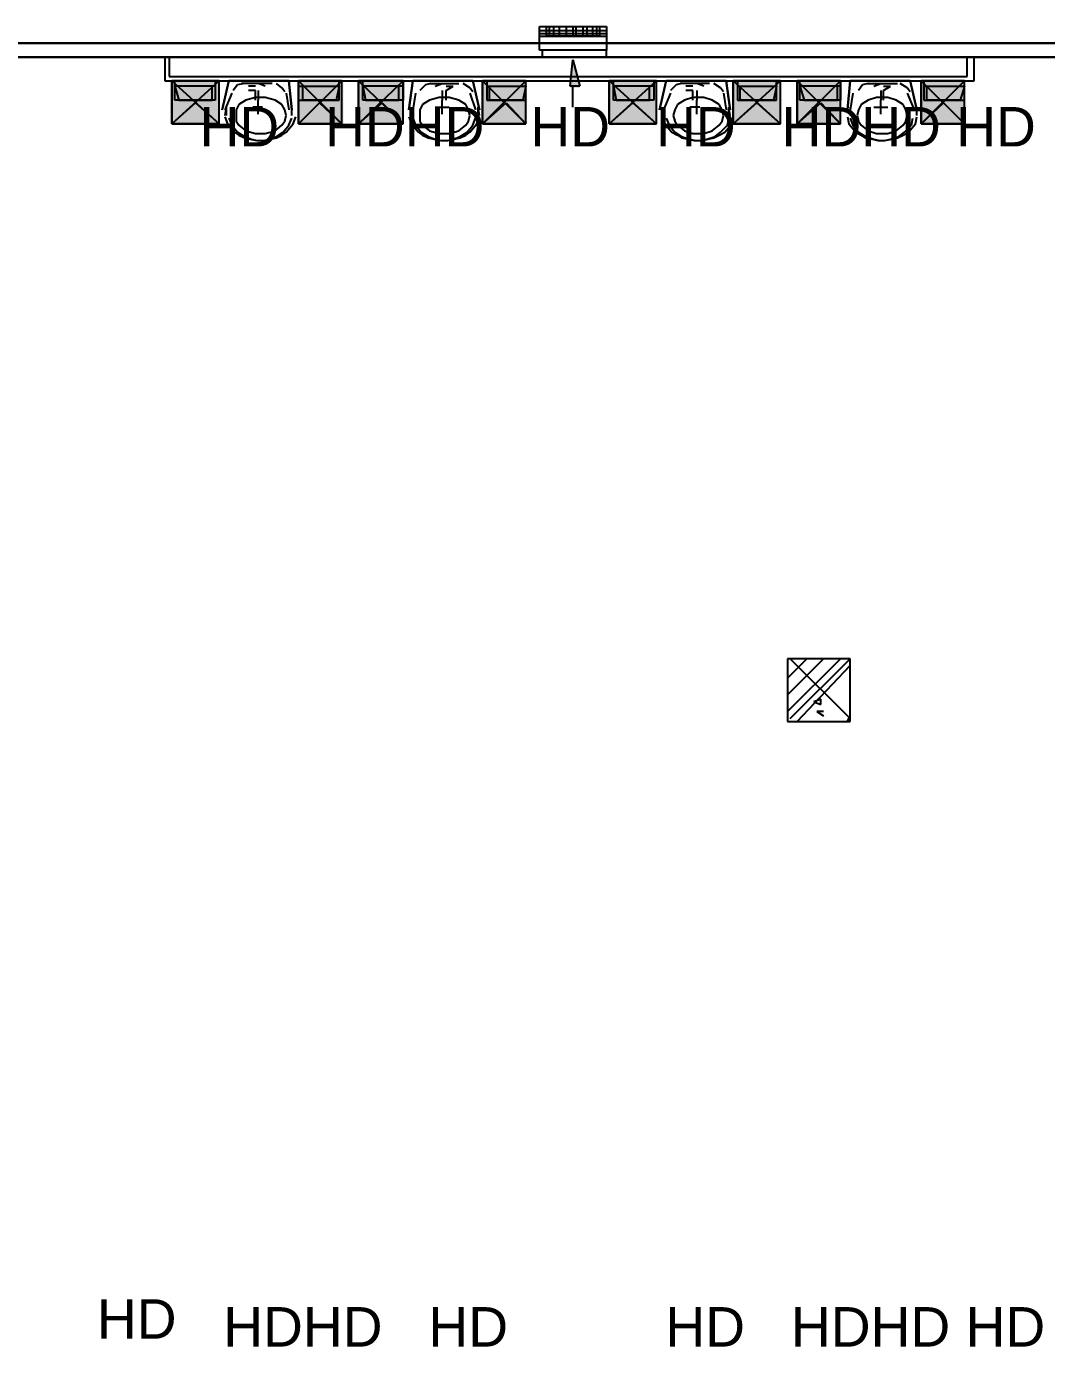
# Model space of a CAD drawing. Header units: millimetres. Extents: x 5 to 415, y 48 to 251.
# Drawn here: x 42.01 to 54.93, y 204.1 to 220.82 of the extents above; entities that cross this region are included whole.
import ezdxf

# ---------------------------------------------------------------- set-up
doc = ezdxf.new("R2010")
doc.units = ezdxf.units.MM
for name, color, linetype in [('H', 7, 'Continuous'), ('P', 7, 'Continuous'), ('T', 7, 'Continuous')]:
    doc.layers.add(name, color=color, linetype=linetype)

msp = doc.modelspace()

# ---------------------------------------------------------------- hatches: boundary and pattern name
at = {"layer": 'H', "linetype": 'Continuous'}
for points in [[(48.895, 220.045), (48.93, 220.38), (49.018, 220.045), (48.895, 220.045)], [(43.85, 219.587), (43.85, 220.133), (44.45, 220.133), (44.45, 219.587), (43.85, 219.587)], [(45.473, 219.587), (45.473, 220.133), (46.02, 220.133), (46.02, 219.587), (45.473, 219.587)], [(46.232, 219.587), (46.232, 220.133), (46.778, 220.133), (46.778, 219.587), (46.232, 219.587)], [(47.801, 219.587), (47.801, 220.133), (48.348, 220.133), (48.348, 219.587), (47.801, 219.587)], [(49.407, 219.587), (49.407, 220.133), (49.989, 220.133), (49.989, 219.587), (49.407, 219.587)], [(50.976, 219.587), (50.976, 220.133), (51.558, 220.133), (51.558, 219.587), (50.976, 219.587)], [(51.77, 219.587), (51.77, 220.133), (52.317, 220.133), (52.317, 219.587), (51.77, 219.587)], [(53.34, 219.587), (53.34, 220.133), (53.887, 220.133), (53.887, 219.587), (53.34, 219.587)], [(43.85, 219.587), (44.15, 219.833), (44.45, 219.587), (43.85, 219.587)], [(45.473, 219.587), (45.72, 219.833), (46.02, 219.587), (45.473, 219.587)], [(46.232, 219.587), (46.531, 219.833), (46.778, 219.587), (46.232, 219.587)], [(47.801, 219.587), (48.084, 219.833), (48.348, 219.587), (47.801, 219.587)], [(49.407, 219.587), (49.706, 219.833), (49.989, 219.587), (49.407, 219.587)], [(50.976, 219.587), (51.259, 219.833), (51.558, 219.587), (50.976, 219.587)], [(51.77, 219.587), (52.07, 219.833), (52.317, 219.587), (51.77, 219.587)], [(53.34, 219.587), (53.64, 219.833), (53.887, 219.587), (53.34, 219.587)]]:
    msp.add_hatch(color=256, dxfattribs=at).paths.add_polyline_path(points)

# ---------------------------------------------------------------- linework, layer by layer
at = {"layer": 'P'}
for points in [[(48.507, 220.821), (49.354, 220.821)], [(48.507, 220.821), (49.354, 220.821)], [(48.507, 220.521), (48.507, 220.821)], [(48.507, 220.768), (49.354, 220.768)], [(48.507, 220.768), (49.354, 220.768)], [(48.507, 220.733), (49.354, 220.733)], [(48.507, 220.733), (49.354, 220.733)], [(48.507, 220.733), (49.354, 220.733)], [(48.595, 220.821), (49.265, 220.821)], [(48.595, 220.698), (48.595, 220.821)], [(48.63, 220.821), (48.63, 220.698)], [(48.683, 220.821), (48.683, 220.698)], [(48.754, 220.821), (48.754, 220.698)], [(48.842, 220.821), (48.842, 220.698)], [(48.93, 220.821), (48.93, 220.698)], [(48.966, 220.821), (48.966, 220.698)], [(49.054, 220.821), (49.054, 220.698)], [(49.107, 220.821), (49.107, 220.698)], [(49.177, 220.821), (49.177, 220.698)], [(49.23, 220.821), (49.23, 220.698)], [(49.265, 220.821), (49.265, 220.698)], [(49.354, 220.821), (49.354, 220.521)], [(29.704, 220.61), (308.134, 220.61)], [(57.221, 220.61), (29.704, 220.61)], [(57.221, 220.61), (29.704, 220.61)], [(48.507, 220.698), (49.354, 220.698)], [(48.507, 220.698), (49.354, 220.698)], [(49.265, 220.698), (48.595, 220.698)], [(29.88, 220.433), (57.221, 220.433)], [(29.88, 220.433), (57.221, 220.433)], [(57.221, 220.433), (29.88, 220.433)], [(43.762, 220.433), (43.762, 220.133)], [(43.815, 220.433), (43.815, 220.186)], [(49.354, 220.521), (48.507, 220.521)], [(48.507, 220.433), (49.354, 220.433)], [(49.354, 220.433), (48.507, 220.433)], [(48.542, 220.433), (48.542, 220.521)], [(48.895, 220.063), (48.93, 220.398)], [(48.93, 220.398), (49.018, 220.063)], [(49.354, 220.433), (49.354, 220.521)], [(53.922, 220.186), (53.922, 220.433)], [(54.01, 220.133), (54.01, 220.433)], [(43.762, 220.133), (49.442, 220.133)], [(43.815, 220.186), (53.922, 220.186)], [(43.85, 219.587), (43.85, 220.133)], [(43.85, 220.133), (44.45, 219.587)], [(43.85, 220.133), (44.45, 219.587)], [(44.45, 220.133), (43.85, 220.133)], [(44.45, 220.133), (43.85, 220.133)], [(43.85, 220.133), (43.85, 219.587)], [(43.85, 219.587), (44.45, 220.133)], [(43.85, 220.133), (44.45, 219.587)], [(44.45, 220.133), (43.85, 220.133)], [(43.85, 220.133), (43.85, 219.587)], [(43.886, 220.063), (43.886, 220.133)], [(43.886, 220.133), (44.397, 220.133)], [(43.886, 219.886), (43.886, 220.063)], [(43.886, 220.063), (43.938, 219.886)], [(44.397, 220.063), (43.886, 220.063)], [(44.362, 219.886), (44.362, 220.063)], [(44.397, 220.133), (44.397, 220.063)], [(44.397, 220.063), (44.397, 219.886)], [(44.45, 219.587), (44.45, 220.133)], [(44.45, 219.587), (44.45, 220.133)], [(44.45, 219.587), (44.45, 220.133)], [(44.45, 219.587), (44.45, 220.133)], [(44.573, 220.133), (44.485, 219.763)], [(44.485, 219.763), (44.573, 220.133)], [(45.332, 220.133), (44.573, 220.133)], [(44.573, 220.133), (45.332, 220.133)], [(44.679, 220.08), (44.626, 220.01)], [(44.768, 220.098), (44.679, 220.08)], [(45.12, 220.098), (44.732, 220.098)], [(44.909, 220.063), (44.82, 220.063)], [(45.032, 220.063), (44.944, 220.098)], [(45.244, 220.045), (45.173, 220.098)], [(45.332, 220.133), (45.367, 219.763)], [(45.367, 219.763), (45.332, 220.133)], [(45.455, 220.133), (45.455, 220.063)], [(45.967, 220.133), (45.455, 220.133)], [(45.455, 219.587), (45.455, 220.133)], [(45.455, 220.133), (46.002, 219.587)], [(45.455, 220.133), (46.002, 219.587)], [(46.002, 220.133), (45.455, 220.133)], [(46.002, 220.133), (45.455, 220.133)], [(45.455, 220.133), (45.455, 219.587)], [(45.455, 219.587), (46.002, 220.133)], [(45.455, 220.133), (46.002, 219.587)], [(46.002, 220.133), (45.455, 220.133)], [(45.455, 220.133), (45.455, 219.587)], [(45.455, 220.063), (45.455, 219.886)], [(45.455, 220.063), (45.967, 220.063)], [(45.508, 219.886), (45.508, 220.063)], [(45.967, 220.063), (45.932, 219.886)], [(45.967, 220.063), (45.967, 220.133)], [(45.967, 219.886), (45.967, 220.063)], [(46.002, 219.587), (46.002, 220.133)], [(46.002, 219.587), (46.002, 220.133)], [(46.002, 219.587), (46.002, 220.133)], [(46.002, 219.587), (46.002, 220.133)], [(46.214, 219.587), (46.214, 220.133)], [(46.214, 220.133), (46.778, 219.587)], [(46.214, 220.133), (46.778, 219.587)], [(46.778, 220.133), (46.214, 220.133)], [(46.778, 220.133), (46.214, 220.133)], [(46.214, 220.133), (46.214, 219.587)], [(46.214, 219.587), (46.778, 220.133)], [(46.214, 220.133), (46.778, 219.587)], [(46.778, 220.133), (46.214, 220.133)], [(46.214, 220.133), (46.214, 219.587)], [(46.267, 220.063), (46.267, 220.133)], [(46.267, 220.133), (46.778, 220.133)], [(46.267, 219.886), (46.267, 220.063)], [(46.267, 220.063), (46.302, 219.886)], [(46.778, 220.063), (46.267, 220.063)], [(46.725, 219.886), (46.725, 220.063)], [(46.778, 220.133), (46.778, 220.063)], [(46.778, 219.587), (46.778, 220.133)], [(46.778, 219.587), (46.778, 220.133)], [(46.778, 219.587), (46.778, 220.133)], [(46.778, 219.587), (46.778, 220.133)], [(46.778, 220.063), (46.778, 219.886)], [(46.902, 220.133), (46.849, 219.763)], [(46.849, 219.763), (46.902, 220.133)], [(46.902, 220.133), (47.66, 220.133)], [(47.66, 220.133), (46.902, 220.133)], [(47.061, 220.08), (46.99, 220.01)], [(47.131, 220.098), (47.061, 220.08)], [(47.113, 220.098), (47.484, 220.098)], [(47.184, 220.063), (47.272, 220.098)], [(47.325, 220.063), (47.413, 220.063)], [(47.325, 220.01), (47.413, 220.063)], [(47.625, 220.045), (47.537, 220.098)], [(47.66, 220.133), (47.748, 219.763)], [(47.748, 219.763), (47.66, 220.133)], [(47.784, 219.587), (47.784, 220.133)], [(47.784, 220.133), (48.331, 219.587)], [(47.784, 220.133), (48.331, 219.587)], [(48.331, 220.133), (47.784, 220.133)], [(48.331, 220.133), (47.784, 220.133)], [(47.784, 220.133), (47.784, 219.587)], [(47.784, 219.587), (48.331, 220.133)], [(47.784, 220.133), (48.331, 219.587)], [(48.331, 220.133), (47.784, 220.133)], [(47.784, 220.133), (47.784, 219.587)], [(47.837, 220.133), (47.837, 220.063)], [(48.331, 220.133), (47.837, 220.133)], [(47.837, 220.063), (47.837, 219.886)], [(47.837, 220.063), (48.331, 220.063)], [(47.872, 219.886), (47.872, 220.063)], [(48.331, 220.063), (48.295, 219.886)], [(48.331, 220.063), (48.331, 220.133)], [(48.331, 219.587), (48.331, 220.133)], [(48.331, 219.587), (48.331, 220.133)], [(48.331, 219.587), (48.331, 220.133)], [(48.331, 219.587), (48.331, 220.133)], [(48.331, 219.886), (48.331, 220.063)], [(49.018, 220.063), (48.895, 220.063)], [(48.93, 219.798), (48.93, 220.063)], [(49.301, 220.133), (54.01, 220.133)], [(49.354, 220.186), (53.922, 220.186)], [(49.389, 219.587), (49.389, 220.133)], [(49.389, 220.133), (49.989, 219.587)], [(49.389, 220.133), (49.989, 219.587)], [(49.989, 220.133), (49.389, 220.133)], [(49.989, 220.133), (49.389, 220.133)], [(49.389, 220.133), (49.389, 219.587)], [(49.389, 219.587), (49.989, 220.133)], [(49.389, 220.133), (49.989, 219.587)], [(49.989, 220.133), (49.389, 220.133)], [(49.389, 220.133), (49.389, 219.587)], [(49.442, 220.063), (49.442, 220.133)], [(49.442, 220.133), (49.953, 220.133)], [(49.442, 219.886), (49.442, 220.063)], [(49.442, 220.063), (49.477, 219.886)], [(49.953, 220.063), (49.442, 220.063)], [(49.9, 219.886), (49.9, 220.063)], [(49.953, 220.133), (49.953, 220.063)], [(49.953, 220.063), (49.953, 219.886)], [(49.989, 219.587), (49.989, 220.133)], [(49.989, 219.587), (49.989, 220.133)], [(49.989, 219.587), (49.989, 220.133)], [(49.989, 219.587), (49.989, 220.133)], [(50.112, 220.133), (50.024, 219.763)], [(50.024, 219.763), (50.112, 220.133)], [(50.871, 220.133), (50.112, 220.133)], [(50.112, 220.133), (50.871, 220.133)], [(50.236, 220.08), (50.165, 220.01)], [(50.306, 220.098), (50.236, 220.08)], [(50.659, 220.098), (50.288, 220.098)], [(50.447, 220.063), (50.359, 220.063)], [(50.588, 220.063), (50.5, 220.098)], [(50.8, 220.045), (50.712, 220.098)], [(50.871, 220.133), (50.923, 219.763)], [(50.923, 219.763), (50.871, 220.133)], [(50.959, 219.587), (50.959, 220.133)], [(50.959, 220.133), (51.558, 219.587)], [(50.959, 220.133), (51.558, 219.587)], [(51.558, 220.133), (50.959, 220.133)], [(51.558, 220.133), (50.959, 220.133)], [(50.959, 220.133), (50.959, 219.587)], [(50.959, 219.587), (51.558, 220.133)], [(50.959, 220.133), (51.558, 219.587)], [(51.558, 220.133), (50.959, 220.133)], [(50.959, 220.133), (50.959, 219.587)], [(51.012, 220.133), (51.012, 220.063)], [(51.506, 220.133), (51.012, 220.133)], [(51.012, 220.063), (51.012, 219.886)], [(51.012, 220.063), (51.506, 220.063)], [(51.047, 219.886), (51.047, 220.063)], [(51.506, 220.063), (51.47, 219.886)], [(51.506, 220.063), (51.506, 220.133)], [(51.506, 219.886), (51.506, 220.063)], [(51.558, 219.587), (51.558, 220.133)], [(51.558, 219.587), (51.558, 220.133)], [(51.558, 219.587), (51.558, 220.133)], [(51.558, 219.587), (51.558, 220.133)], [(51.77, 219.587), (51.77, 220.133)], [(51.77, 220.133), (52.317, 219.587)], [(51.77, 220.133), (52.317, 219.587)], [(52.317, 220.133), (51.77, 220.133)], [(52.317, 220.133), (51.77, 220.133)], [(51.77, 220.133), (51.77, 219.587)], [(51.77, 219.587), (52.317, 220.133)], [(51.77, 220.133), (52.317, 219.587)], [(52.317, 220.133), (51.77, 220.133)], [(51.77, 220.133), (51.77, 219.587)], [(51.805, 220.063), (51.805, 220.133)], [(51.805, 220.133), (52.317, 220.133)], [(51.805, 219.886), (51.805, 220.063)], [(51.805, 220.063), (51.858, 219.886)], [(52.317, 220.063), (51.805, 220.063)], [(52.282, 219.886), (52.282, 220.063)], [(52.317, 220.133), (52.317, 220.063)], [(52.317, 219.587), (52.317, 220.133)], [(52.317, 219.587), (52.317, 220.133)], [(52.317, 219.587), (52.317, 220.133)], [(52.317, 219.587), (52.317, 220.133)], [(52.317, 220.063), (52.317, 219.886)], [(52.44, 220.133), (52.405, 219.763)], [(52.405, 219.763), (52.44, 220.133)], [(52.44, 220.133), (53.199, 220.133)], [(53.199, 220.133), (52.44, 220.133)], [(52.599, 220.08), (52.546, 220.01)], [(52.67, 220.098), (52.599, 220.08)], [(52.652, 220.098), (53.04, 220.098)], [(52.74, 220.063), (52.828, 220.098)], [(52.864, 220.063), (52.952, 220.063)], [(52.864, 220.01), (52.952, 220.063)], [(53.164, 220.045), (53.075, 220.098)], [(53.199, 220.133), (53.287, 219.763)], [(53.287, 219.763), (53.199, 220.133)], [(53.34, 219.587), (53.34, 220.133)], [(53.34, 220.133), (53.887, 219.587)], [(53.34, 220.133), (53.887, 219.587)], [(53.887, 220.133), (53.34, 220.133)], [(53.887, 220.133), (53.34, 220.133)], [(53.34, 220.133), (53.34, 219.587)], [(53.34, 219.587), (53.887, 220.133)], [(53.34, 220.133), (53.887, 219.587)], [(53.887, 220.133), (53.34, 220.133)], [(53.34, 220.133), (53.34, 219.587)], [(53.375, 220.133), (53.375, 220.063)], [(53.887, 220.133), (53.375, 220.133)], [(53.375, 220.063), (53.375, 219.886)], [(53.375, 220.063), (53.887, 220.063)], [(53.411, 219.886), (53.411, 220.063)], [(53.887, 220.063), (53.834, 219.886)], [(53.887, 220.063), (53.887, 220.133)], [(53.887, 219.587), (53.887, 220.133)], [(53.887, 219.587), (53.887, 220.133)], [(53.887, 219.587), (53.887, 220.133)], [(53.887, 219.587), (53.887, 220.133)], [(53.887, 219.886), (53.887, 220.063)], [(44.397, 219.886), (43.886, 219.886)], [(43.938, 219.886), (44.362, 219.886)], [(44.609, 219.975), (44.521, 219.763)], [(44.785, 219.886), (44.697, 219.833)], [(44.909, 219.922), (44.785, 219.886)], [(44.909, 220.01), (44.82, 220.01)], [(44.909, 219.886), (44.909, 220.01)], [(45.032, 219.922), (44.909, 219.922)], [(44.944, 220.01), (44.944, 219.886)], [(44.944, 219.71), (44.944, 219.886)], [(45.156, 219.886), (45.032, 219.922)], [(45.244, 219.833), (45.156, 219.886)], [(45.279, 219.992), (45.244, 220.045)], [(45.297, 219.975), (45.332, 219.763)], [(45.455, 219.886), (45.967, 219.886)], [(45.932, 219.886), (45.508, 219.886)], [(46.778, 219.886), (46.267, 219.886)], [(46.302, 219.886), (46.725, 219.886)], [(46.937, 219.975), (46.902, 219.763)], [(47.113, 219.886), (47.025, 219.833)], [(47.237, 219.922), (47.113, 219.886)], [(47.36, 219.922), (47.237, 219.922)], [(47.272, 220.01), (47.272, 219.886)], [(47.272, 219.71), (47.272, 219.886)], [(47.325, 219.886), (47.325, 220.01)], [(47.484, 219.886), (47.36, 219.922)], [(47.572, 219.833), (47.484, 219.886)], [(47.66, 219.992), (47.625, 220.045)], [(47.625, 219.975), (47.696, 219.763)], [(47.837, 219.886), (48.331, 219.886)], [(48.295, 219.886), (47.872, 219.886)], [(49.953, 219.886), (49.442, 219.886)], [(49.477, 219.886), (49.9, 219.886)], [(50.165, 219.975), (50.077, 219.763)], [(50.341, 219.886), (50.253, 219.833)], [(50.447, 219.922), (50.341, 219.886)], [(50.447, 220.01), (50.359, 220.01)], [(50.447, 219.886), (50.447, 220.01)], [(50.588, 219.922), (50.447, 219.922)], [(50.5, 220.01), (50.5, 219.886)], [(50.5, 219.71), (50.5, 219.886)], [(50.694, 219.886), (50.588, 219.922)], [(50.782, 219.833), (50.694, 219.886)], [(50.835, 219.992), (50.8, 220.045)], [(50.835, 219.975), (50.871, 219.763)], [(51.012, 219.886), (51.506, 219.886)], [(51.47, 219.886), (51.047, 219.886)], [(52.317, 219.886), (51.805, 219.886)], [(51.858, 219.886), (52.282, 219.886)], [(52.476, 219.975), (52.44, 219.763)], [(52.67, 219.886), (52.582, 219.833)], [(52.776, 219.922), (52.67, 219.886)], [(52.917, 219.922), (52.776, 219.922)], [(52.828, 220.01), (52.828, 219.886)], [(52.828, 219.71), (52.828, 219.886)], [(52.864, 219.886), (52.864, 220.01)], [(53.023, 219.886), (52.917, 219.922)], [(53.111, 219.833), (53.023, 219.886)], [(53.199, 219.992), (53.164, 220.045)], [(53.164, 219.975), (53.252, 219.763)], [(53.375, 219.886), (53.887, 219.886)], [(53.834, 219.886), (53.411, 219.886)], [(43.85, 219.587), (44.15, 219.851)], [(44.15, 219.851), (44.45, 219.587)], [(44.538, 219.798), (44.521, 219.692)], [(44.538, 219.798), (44.538, 219.692)], [(44.538, 219.798), (44.538, 219.692)], [(44.697, 219.833), (44.662, 219.763)], [(44.662, 219.763), (44.662, 219.692)], [(44.997, 219.798), (44.873, 219.798)], [(45.279, 219.763), (45.244, 219.833)], [(45.297, 219.692), (45.279, 219.763)], [(45.367, 219.692), (45.367, 219.798)], [(45.367, 219.692), (45.367, 219.798)], [(45.367, 219.692), (45.367, 219.798)], [(45.455, 219.587), (45.72, 219.851)], [(45.72, 219.851), (46.002, 219.587)], [(46.214, 219.587), (46.514, 219.851)], [(46.514, 219.851), (46.778, 219.587)], [(46.902, 219.798), (46.902, 219.692)], [(46.902, 219.798), (46.902, 219.692)], [(46.902, 219.798), (46.902, 219.692)], [(47.025, 219.833), (46.99, 219.763)], [(46.99, 219.763), (46.99, 219.692)], [(47.184, 219.798), (47.36, 219.798)], [(47.607, 219.763), (47.572, 219.833)], [(47.625, 219.692), (47.607, 219.763)], [(47.731, 219.692), (47.731, 219.798)], [(47.748, 219.692), (47.731, 219.798)], [(47.731, 219.692), (47.731, 219.798)], [(47.784, 219.587), (48.084, 219.851)], [(48.084, 219.851), (48.331, 219.587)], [(49.389, 219.587), (49.689, 219.851)], [(49.689, 219.851), (49.989, 219.587)], [(50.077, 219.798), (50.077, 219.692)], [(50.077, 219.798), (50.077, 219.692)], [(50.077, 219.798), (50.077, 219.692)], [(50.218, 219.763), (50.2, 219.692)], [(50.253, 219.833), (50.218, 219.763)], [(50.535, 219.798), (50.412, 219.798)], [(50.818, 219.763), (50.782, 219.833)], [(50.835, 219.692), (50.818, 219.763)], [(50.906, 219.692), (50.906, 219.798)], [(50.923, 219.692), (50.906, 219.798)], [(50.906, 219.692), (50.906, 219.798)], [(50.959, 219.587), (51.259, 219.851)], [(51.259, 219.851), (51.558, 219.587)], [(51.77, 219.587), (52.07, 219.851)], [(52.07, 219.851), (52.317, 219.587)], [(52.44, 219.798), (52.44, 219.692)], [(52.44, 219.798), (52.44, 219.692)], [(52.44, 219.798), (52.44, 219.692)], [(52.546, 219.763), (52.529, 219.692)], [(52.582, 219.833), (52.546, 219.763)], [(52.74, 219.798), (52.917, 219.798)], [(53.146, 219.763), (53.111, 219.833)], [(53.164, 219.692), (53.146, 219.763)], [(53.287, 219.692), (53.287, 219.798)], [(53.287, 219.692), (53.287, 219.798)], [(53.287, 219.692), (53.287, 219.798)], [(53.34, 219.587), (53.622, 219.851)], [(53.622, 219.851), (53.887, 219.587)], [(44.45, 219.587), (43.85, 219.587)], [(43.85, 219.587), (44.45, 219.587)], [(44.45, 219.587), (43.85, 219.587)], [(43.85, 219.587), (44.45, 219.587)], [(44.521, 219.675), (44.556, 219.587)], [(44.521, 219.675), (44.556, 219.587)], [(44.556, 219.587), (44.644, 219.481)], [(44.556, 219.587), (44.644, 219.481)], [(44.573, 219.657), (44.609, 219.569)], [(44.609, 219.569), (44.679, 219.481)], [(44.662, 219.692), (44.662, 219.622)], [(44.662, 219.622), (44.697, 219.569)], [(44.697, 219.569), (44.785, 219.498)], [(45.156, 219.498), (45.244, 219.569)], [(45.244, 219.569), (45.279, 219.622)], [(45.261, 219.481), (45.332, 219.569)], [(45.279, 219.622), (45.297, 219.692)], [(45.297, 219.481), (45.385, 219.587)], [(45.297, 219.481), (45.385, 219.587)], [(45.332, 219.569), (45.367, 219.657)], [(45.385, 219.587), (45.42, 219.675)], [(45.385, 219.587), (45.42, 219.675)], [(46.002, 219.587), (45.455, 219.587)], [(45.455, 219.587), (46.002, 219.587)], [(46.002, 219.587), (45.455, 219.587)], [(45.455, 219.587), (46.002, 219.587)], [(46.778, 219.587), (46.214, 219.587)], [(46.214, 219.587), (46.778, 219.587)], [(46.778, 219.587), (46.214, 219.587)], [(46.214, 219.587), (46.778, 219.587)], [(46.849, 219.675), (46.884, 219.587)], [(46.849, 219.675), (46.884, 219.587)], [(46.884, 219.587), (46.972, 219.481)], [(46.884, 219.587), (46.972, 219.481)], [(46.902, 219.657), (46.937, 219.569)], [(46.937, 219.569), (47.008, 219.481)], [(46.99, 219.692), (46.99, 219.622)], [(46.99, 219.622), (47.025, 219.569)], [(47.025, 219.569), (47.113, 219.498)], [(47.484, 219.498), (47.572, 219.569)], [(47.572, 219.569), (47.607, 219.622)], [(47.59, 219.481), (47.66, 219.569)], [(47.607, 219.622), (47.625, 219.692)], [(47.625, 219.481), (47.713, 219.587)], [(47.625, 219.481), (47.713, 219.587)], [(47.66, 219.569), (47.696, 219.657)], [(47.713, 219.587), (47.748, 219.675)], [(47.713, 219.587), (47.748, 219.675)], [(48.331, 219.587), (47.784, 219.587)], [(47.784, 219.587), (48.331, 219.587)], [(48.331, 219.587), (47.784, 219.587)], [(47.784, 219.587), (48.331, 219.587)], [(49.989, 219.587), (49.389, 219.587)], [(49.389, 219.587), (49.989, 219.587)], [(49.989, 219.587), (49.389, 219.587)], [(49.389, 219.587), (49.989, 219.587)], [(50.077, 219.675), (50.094, 219.587)], [(50.077, 219.675), (50.094, 219.587)], [(50.094, 219.587), (50.183, 219.481)], [(50.094, 219.587), (50.183, 219.481)], [(50.112, 219.657), (50.147, 219.569)], [(50.147, 219.569), (50.218, 219.481)], [(50.2, 219.692), (50.218, 219.622)], [(50.218, 219.622), (50.253, 219.569)], [(50.253, 219.569), (50.341, 219.498)], [(50.694, 219.498), (50.782, 219.569)], [(50.782, 219.569), (50.818, 219.622)], [(50.8, 219.481), (50.888, 219.569)], [(50.818, 219.622), (50.835, 219.692)], [(50.853, 219.481), (50.941, 219.587)], [(50.853, 219.481), (50.941, 219.587)], [(50.888, 219.569), (50.906, 219.657)], [(50.941, 219.587), (50.959, 219.675)], [(50.941, 219.587), (50.959, 219.675)], [(51.558, 219.587), (50.959, 219.587)], [(50.959, 219.587), (51.558, 219.587)], [(51.558, 219.587), (50.959, 219.587)], [(50.959, 219.587), (51.558, 219.587)], [(52.317, 219.587), (51.77, 219.587)], [(51.77, 219.587), (52.317, 219.587)], [(52.317, 219.587), (51.77, 219.587)], [(51.77, 219.587), (52.317, 219.587)], [(52.405, 219.675), (52.423, 219.587)], [(52.405, 219.675), (52.423, 219.587)], [(52.423, 219.587), (52.511, 219.481)], [(52.423, 219.587), (52.511, 219.481)], [(52.44, 219.657), (52.476, 219.569)], [(52.476, 219.569), (52.546, 219.481)], [(52.529, 219.692), (52.546, 219.622)], [(52.546, 219.622), (52.582, 219.569)], [(52.582, 219.569), (52.67, 219.498)], [(53.023, 219.498), (53.111, 219.569)], [(53.111, 219.569), (53.146, 219.622)], [(53.128, 219.481), (53.217, 219.569)], [(53.146, 219.622), (53.164, 219.692)], [(53.181, 219.481), (53.269, 219.587)], [(53.181, 219.481), (53.269, 219.587)], [(53.217, 219.569), (53.234, 219.657)], [(53.269, 219.587), (53.287, 219.675)], [(53.269, 219.587), (53.287, 219.675)], [(53.887, 219.587), (53.34, 219.587)], [(53.34, 219.587), (53.887, 219.587)], [(53.887, 219.587), (53.34, 219.587)], [(53.34, 219.587), (53.887, 219.587)], [(44.644, 219.481), (44.697, 219.445)], [(44.644, 219.481), (44.697, 219.445)], [(44.679, 219.481), (44.768, 219.428)], [(44.697, 219.445), (44.768, 219.41)], [(44.697, 219.445), (44.768, 219.41)], [(44.768, 219.428), (44.856, 219.393)], [(44.768, 219.41), (44.838, 219.393)], [(44.768, 219.41), (44.838, 219.393)], [(44.785, 219.498), (44.909, 219.463)], [(44.838, 219.393), (44.926, 219.375)], [(44.838, 219.393), (44.926, 219.375)], [(44.856, 219.393), (44.926, 219.375)], [(44.909, 219.463), (45.032, 219.463)], [(45.014, 219.375), (45.103, 219.393)], [(45.014, 219.375), (45.085, 219.393)], [(45.014, 219.375), (45.103, 219.393)], [(45.032, 219.463), (45.156, 219.498)], [(45.085, 219.393), (45.173, 219.428)], [(45.103, 219.393), (45.173, 219.41)], [(45.103, 219.393), (45.173, 219.41)], [(45.173, 219.428), (45.261, 219.481)], [(45.173, 219.41), (45.244, 219.445)], [(45.173, 219.41), (45.244, 219.445)], [(45.244, 219.445), (45.297, 219.481)], [(45.244, 219.445), (45.297, 219.481)], [(46.972, 219.481), (47.025, 219.445)], [(46.972, 219.481), (47.025, 219.445)], [(47.008, 219.481), (47.096, 219.428)], [(47.025, 219.445), (47.096, 219.41)], [(47.025, 219.445), (47.096, 219.41)], [(47.096, 219.428), (47.184, 219.393)], [(47.096, 219.41), (47.166, 219.393)], [(47.096, 219.41), (47.166, 219.393)], [(47.113, 219.498), (47.237, 219.463)], [(47.166, 219.393), (47.255, 219.375)], [(47.166, 219.393), (47.255, 219.375)], [(47.184, 219.393), (47.255, 219.375)], [(47.237, 219.463), (47.36, 219.463)], [(47.343, 219.375), (47.431, 219.393)], [(47.343, 219.375), (47.413, 219.393)], [(47.343, 219.375), (47.431, 219.393)], [(47.36, 219.463), (47.484, 219.498)], [(47.413, 219.393), (47.502, 219.428)], [(47.431, 219.393), (47.502, 219.41)], [(47.431, 219.393), (47.502, 219.41)], [(47.502, 219.428), (47.59, 219.481)], [(47.502, 219.41), (47.572, 219.445)], [(47.502, 219.41), (47.572, 219.445)], [(47.572, 219.445), (47.625, 219.481)], [(47.572, 219.445), (47.625, 219.481)], [(50.183, 219.481), (50.253, 219.445)], [(50.183, 219.481), (50.253, 219.445)], [(50.218, 219.481), (50.306, 219.428)], [(50.253, 219.445), (50.306, 219.41)], [(50.253, 219.445), (50.306, 219.41)], [(50.306, 219.428), (50.412, 219.393)], [(50.306, 219.41), (50.394, 219.393)], [(50.306, 219.41), (50.394, 219.393)], [(50.341, 219.498), (50.447, 219.463)], [(50.394, 219.393), (50.465, 219.375)], [(50.394, 219.393), (50.465, 219.375)], [(50.412, 219.393), (50.483, 219.375)], [(50.447, 219.463), (50.588, 219.463)], [(50.553, 219.375), (50.641, 219.393)], [(50.553, 219.375), (50.624, 219.393)], [(50.553, 219.375), (50.641, 219.393)], [(50.588, 219.463), (50.694, 219.498)], [(50.624, 219.393), (50.729, 219.428)], [(50.641, 219.393), (50.712, 219.41)], [(50.641, 219.393), (50.712, 219.41)], [(50.712, 219.41), (50.782, 219.445)], [(50.712, 219.41), (50.782, 219.445)], [(50.729, 219.428), (50.8, 219.481)], [(50.782, 219.445), (50.853, 219.481)], [(50.782, 219.445), (50.853, 219.481)], [(52.511, 219.481), (52.582, 219.445)], [(52.511, 219.481), (52.582, 219.445)], [(52.546, 219.481), (52.634, 219.428)], [(52.582, 219.445), (52.634, 219.41)], [(52.582, 219.445), (52.634, 219.41)], [(52.634, 219.428), (52.74, 219.393)], [(52.634, 219.41), (52.723, 219.393)], [(52.634, 219.41), (52.723, 219.393)], [(52.67, 219.498), (52.776, 219.463)], [(52.723, 219.393), (52.793, 219.375)], [(52.723, 219.393), (52.793, 219.375)], [(52.74, 219.393), (52.811, 219.375)], [(52.776, 219.463), (52.917, 219.463)], [(52.881, 219.375), (52.97, 219.393)], [(52.881, 219.375), (52.952, 219.393)], [(52.881, 219.375), (52.97, 219.393)], [(52.917, 219.463), (53.023, 219.498)], [(52.952, 219.393), (53.058, 219.428)], [(52.97, 219.393), (53.04, 219.41)], [(52.97, 219.393), (53.04, 219.41)], [(53.04, 219.41), (53.111, 219.445)], [(53.04, 219.41), (53.111, 219.445)], [(53.058, 219.428), (53.128, 219.481)], [(53.111, 219.445), (53.181, 219.481)], [(53.111, 219.445), (53.181, 219.481)], [(44.926, 219.375), (45.014, 219.375)], [(44.926, 219.375), (45.014, 219.375)], [(44.926, 219.375), (45.014, 219.375)], [(47.255, 219.375), (47.343, 219.375)], [(47.255, 219.375), (47.343, 219.375)], [(47.255, 219.375), (47.343, 219.375)], [(50.465, 219.375), (50.553, 219.375)], [(50.465, 219.375), (50.553, 219.375)], [(50.483, 219.375), (50.553, 219.375)], [(52.793, 219.375), (52.881, 219.375)], [(52.793, 219.375), (52.881, 219.375)], [(52.811, 219.375), (52.881, 219.375)], [(51.647, 212.566), (51.894, 212.813)], [(51.647, 212.355), (52.105, 212.813)], [(51.647, 212.143), (52.317, 212.813)], [(52.44, 212.813), (51.647, 212.813)], [(51.647, 212.813), (51.647, 212.019)], [(52.44, 212.055), (51.682, 212.813)], [(51.682, 212.055), (52.44, 212.813)], [(51.77, 212.019), (52.44, 212.725)], [(52.44, 212.019), (52.44, 212.813)], [(52.07, 212.302), (51.982, 212.266)], [(51.982, 212.266), (52.07, 212.231)], [(52.07, 212.231), (52.07, 212.302)], [(52.105, 212.143), (52.017, 212.143)], [(52.017, 212.143), (52.105, 212.09)], [(52.405, 212.019), (52.44, 212.09)], [(51.647, 212.019), (52.44, 212.019)]]:
    msp.add_lwpolyline(points, dxfattribs=at)

# ---------------------------------------------------------------- texts
at = {"layer": 'T', "char_height": 0.5, "attachment_point": 7}
for s, insert in [('{\\fArial|b0|i0|c0|p18;HD   HDHD   HD   HD   HDHD HD}', (44.2, 219.3)), ('{\\fArial|b0|i0|c0|p18;HD}', (42.9, 204.2)), ('{\\fArial|b0|i0|c0|p18;HDHD   HD}', (44.5, 204.1)), ('{\\fArial|b0|i0|c0|p18;HD   HDHD HD}', (50.1, 204.1))]:
    msp.add_mtext(s, dxfattribs=dict(at, insert=insert))

doc.saveas('drawing.dxf')
